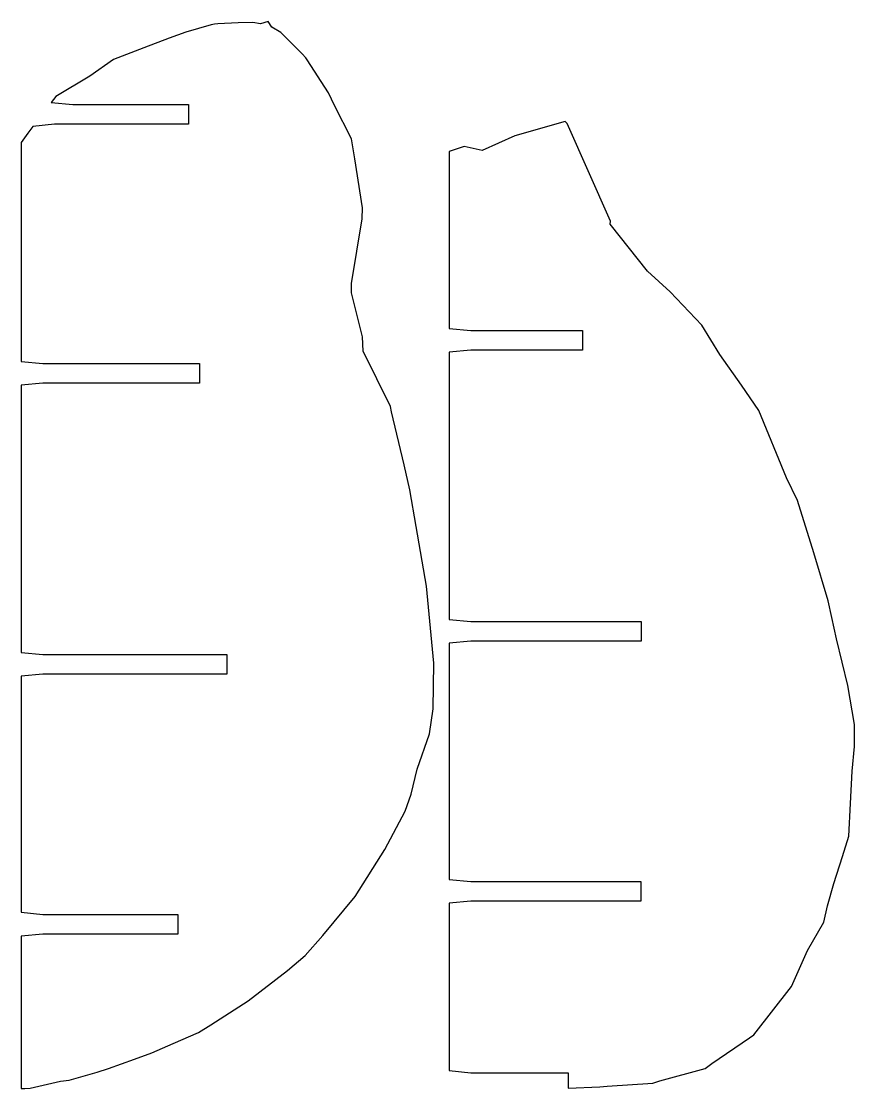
# Model space of a CAD drawing. Header units: inches. Extents: x -5 to 462, y 101 to 506.
# Drawn here: x 290.1 to 461.9, y 101.5 to 321.5 of the extents above; entities that cross this region are included whole.
import ezdxf

# ---------------------------------------------------------------- set-up
doc = ezdxf.new("R2010")
doc.units = ezdxf.units.IN
doc.header["$MEASUREMENT"] = 0
doc.layers.add('boundary', color=7, linetype='Continuous')

# ---------------------------------------------------------------- blocks, each defined once
blk = doc.blocks.new('block 201')
at = {"layer": 'boundary', "color": 5, "lineweight": 25, "true_color": 0x0000ff}
for points in [[(290.08, 296.52), (290.08, 251.39)], [(290.08, 296.52), (290.08, 251.39)], [(290.08, 296.52), (290.08, 296.52)], [(290.08, 251.39), (290.08, 251.39)]]:
    blk.add_lwpolyline(points, dxfattribs=at)
blk = doc.blocks.new('block 202')
at = {"layer": 'boundary', "color": 5, "lineweight": 25, "true_color": 0x0000ff}
for points in [[(290.08, 251.39), (294.54, 250.95)], [(290.08, 251.39), (294.54, 250.95)], [(290.08, 251.39), (290.08, 251.39)], [(294.54, 250.95), (294.54, 250.95)]]:
    blk.add_lwpolyline(points, dxfattribs=at)
blk = doc.blocks.new('block 203')
at = {"layer": 'boundary', "color": 5, "lineweight": 25, "true_color": 0x0000ff}
for points in [[(294.54, 250.95), (326.8, 250.95)], [(294.54, 250.95), (326.8, 250.95)], [(294.54, 250.95), (294.54, 250.95)], [(326.8, 250.95), (326.8, 250.95)]]:
    blk.add_lwpolyline(points, dxfattribs=at)
blk = doc.blocks.new('block 204')
at = {"layer": 'boundary', "color": 5, "lineweight": 25, "true_color": 0x0000ff}
for points in [[(326.8, 250.95), (326.8, 246.9)], [(326.8, 250.95), (326.8, 246.9)], [(326.8, 250.95), (326.8, 250.95)], [(326.8, 246.9), (326.8, 246.9)]]:
    blk.add_lwpolyline(points, dxfattribs=at)
blk = doc.blocks.new('block 205')
at = {"layer": 'boundary', "color": 5, "lineweight": 25, "true_color": 0x0000ff}
for points in [[(326.8, 246.9), (294.54, 246.9)], [(326.8, 246.9), (294.54, 246.9)], [(294.54, 246.9), (294.54, 246.9)], [(326.8, 246.9), (326.8, 246.9)]]:
    blk.add_lwpolyline(points, dxfattribs=at)
blk = doc.blocks.new('block 206')
at = {"layer": 'boundary', "color": 5, "lineweight": 25, "true_color": 0x0000ff}
for points in [[(294.54, 246.9), (290.08, 246.46)], [(294.54, 246.9), (290.08, 246.46)], [(290.08, 246.46), (290.08, 246.46)], [(294.54, 246.9), (294.54, 246.9)]]:
    blk.add_lwpolyline(points, dxfattribs=at)
blk = doc.blocks.new('block 207')
at = {"layer": 'boundary', "color": 5, "lineweight": 25, "true_color": 0x0000ff}
for points in [[(290.08, 246.46), (290.08, 191.42)], [(290.08, 246.46), (290.08, 191.42)], [(290.08, 246.46), (290.08, 246.46)], [(290.08, 191.42), (290.08, 191.42)]]:
    blk.add_lwpolyline(points, dxfattribs=at)
blk = doc.blocks.new('block 208')
at = {"layer": 'boundary', "color": 5, "lineweight": 25, "true_color": 0x0000ff}
for points in [[(290.08, 191.42), (294.54, 190.98)], [(290.08, 191.42), (294.54, 190.98)], [(290.08, 191.42), (290.08, 191.42)], [(294.54, 190.98), (294.54, 190.98)]]:
    blk.add_lwpolyline(points, dxfattribs=at)
blk = doc.blocks.new('block 209')
at = {"layer": 'boundary', "color": 5, "lineweight": 25, "true_color": 0x0000ff}
for points in [[(294.54, 190.98), (332.42, 190.98)], [(294.54, 190.98), (332.42, 190.98)], [(294.54, 190.98), (294.54, 190.98)], [(332.42, 190.98), (332.42, 190.98)]]:
    blk.add_lwpolyline(points, dxfattribs=at)
blk = doc.blocks.new('block 210')
at = {"layer": 'boundary', "color": 5, "lineweight": 25, "true_color": 0x0000ff}
for points in [[(332.42, 190.98), (332.42, 186.93)], [(332.42, 190.98), (332.42, 186.93)], [(332.42, 190.98), (332.42, 190.98)], [(332.42, 186.93), (332.42, 186.93)]]:
    blk.add_lwpolyline(points, dxfattribs=at)
blk = doc.blocks.new('block 211')
at = {"layer": 'boundary', "color": 5, "lineweight": 25, "true_color": 0x0000ff}
for points in [[(332.42, 186.93), (294.54, 186.93)], [(332.42, 186.93), (294.54, 186.93)], [(294.54, 186.93), (294.54, 186.93)], [(332.42, 186.93), (332.42, 186.93)]]:
    blk.add_lwpolyline(points, dxfattribs=at)
blk = doc.blocks.new('block 212')
at = {"layer": 'boundary', "color": 5, "lineweight": 25, "true_color": 0x0000ff}
for points in [[(294.54, 186.93), (290.08, 186.49)], [(294.54, 186.93), (290.08, 186.49)], [(290.08, 186.49), (290.08, 186.49)], [(294.54, 186.93), (294.54, 186.93)]]:
    blk.add_lwpolyline(points, dxfattribs=at)
blk = doc.blocks.new('block 213')
at = {"layer": 'boundary', "color": 5, "lineweight": 25, "true_color": 0x0000ff}
for points in [[(290.08, 186.49), (290.08, 137.84)], [(290.08, 186.49), (290.08, 137.84)], [(290.08, 186.49), (290.08, 186.49)], [(290.08, 137.84), (290.08, 137.84)]]:
    blk.add_lwpolyline(points, dxfattribs=at)
blk = doc.blocks.new('block 214')
at = {"layer": 'boundary', "color": 5, "lineweight": 25, "true_color": 0x0000ff}
for points in [[(290.08, 137.84), (294.54, 137.4)], [(290.08, 137.84), (294.54, 137.4)], [(290.08, 137.84), (290.08, 137.84)], [(294.54, 137.4), (294.54, 137.4)]]:
    blk.add_lwpolyline(points, dxfattribs=at)
blk = doc.blocks.new('block 215')
at = {"layer": 'boundary', "color": 5, "lineweight": 25, "true_color": 0x0000ff}
for points in [[(294.54, 137.4), (322.38, 137.4)], [(294.54, 137.4), (322.38, 137.4)], [(294.54, 137.4), (294.54, 137.4)], [(322.38, 137.4), (322.38, 137.4)]]:
    blk.add_lwpolyline(points, dxfattribs=at)
blk = doc.blocks.new('block 216')
at = {"layer": 'boundary', "color": 5, "lineweight": 25, "true_color": 0x0000ff}
for points in [[(322.38, 137.4), (322.38, 133.34)], [(322.38, 137.4), (322.38, 133.34)], [(322.38, 137.4), (322.38, 137.4)], [(322.38, 133.34), (322.38, 133.34)]]:
    blk.add_lwpolyline(points, dxfattribs=at)
blk = doc.blocks.new('block 217')
at = {"layer": 'boundary', "color": 5, "lineweight": 25, "true_color": 0x0000ff}
for points in [[(322.38, 133.34), (294.54, 133.34)], [(322.38, 133.34), (294.54, 133.34)], [(294.54, 133.34), (294.54, 133.34)], [(322.38, 133.34), (322.38, 133.34)]]:
    blk.add_lwpolyline(points, dxfattribs=at)
blk = doc.blocks.new('block 218')
at = {"layer": 'boundary', "color": 5, "lineweight": 25, "true_color": 0x0000ff}
for points in [[(294.54, 133.34), (290.08, 132.9)], [(294.54, 133.34), (290.08, 132.9)], [(290.08, 132.9), (290.08, 132.9)], [(294.54, 133.34), (294.54, 133.34)]]:
    blk.add_lwpolyline(points, dxfattribs=at)
blk = doc.blocks.new('block 219')
at = {"layer": 'boundary', "color": 5, "lineweight": 25, "true_color": 0x0000ff}
for points in [[(290.08, 132.9), (290.08, 101.51)], [(290.08, 132.9), (290.08, 101.51)], [(290.08, 132.9), (290.08, 132.9)], [(290.08, 101.51), (290.08, 101.51)]]:
    blk.add_lwpolyline(points, dxfattribs=at)
blk = doc.blocks.new('block 220')
at = {"layer": 'boundary', "color": 5, "lineweight": 25, "true_color": 0x0000ff}
for points in [[(290.08, 101.51), (290.82, 101.49)], [(290.08, 101.51), (290.82, 101.49)], [(290.08, 101.51), (290.08, 101.51)], [(290.82, 101.49), (290.82, 101.49)]]:
    blk.add_lwpolyline(points, dxfattribs=at)
blk = doc.blocks.new('block 221')
at = {"layer": 'boundary', "color": 5, "lineweight": 25, "true_color": 0x0000ff}
for points in [[(290.82, 101.49), (291.92, 101.59)], [(290.82, 101.49), (291.92, 101.59)], [(290.82, 101.49), (290.82, 101.49)], [(291.92, 101.59), (291.92, 101.59)]]:
    blk.add_lwpolyline(points, dxfattribs=at)
blk = doc.blocks.new('block 222')
at = {"layer": 'boundary', "color": 5, "lineweight": 25, "true_color": 0x0000ff}
for points in [[(291.92, 101.59), (298.19, 103.03)], [(291.92, 101.59), (298.19, 103.03)], [(291.92, 101.59), (291.92, 101.59)], [(298.19, 103.03), (298.19, 103.03)]]:
    blk.add_lwpolyline(points, dxfattribs=at)
blk = doc.blocks.new('block 223')
at = {"layer": 'boundary', "color": 5, "lineweight": 25, "true_color": 0x0000ff}
for points in [[(298.19, 103.03), (299.92, 103.25)], [(298.19, 103.03), (299.92, 103.25)], [(298.19, 103.03), (298.19, 103.03)], [(299.92, 103.25), (299.92, 103.25)]]:
    blk.add_lwpolyline(points, dxfattribs=at)
blk = doc.blocks.new('block 224')
at = {"layer": 'boundary', "color": 5, "lineweight": 25, "true_color": 0x0000ff}
for points in [[(299.92, 103.25), (305.74, 104.89)], [(299.92, 103.25), (305.74, 104.89)], [(305.74, 104.89), (305.74, 104.89)], [(299.92, 103.25), (299.92, 103.25)]]:
    blk.add_lwpolyline(points, dxfattribs=at)
blk = doc.blocks.new('block 225')
at = {"layer": 'boundary', "color": 5, "lineweight": 25, "true_color": 0x0000ff}
for points in [[(305.74, 104.89), (308.03, 105.66)], [(305.74, 104.89), (308.03, 105.66)], [(308.03, 105.66), (308.03, 105.66)], [(305.74, 104.89), (305.74, 104.89)]]:
    blk.add_lwpolyline(points, dxfattribs=at)
blk = doc.blocks.new('block 226')
at = {"layer": 'boundary', "color": 5, "lineweight": 25, "true_color": 0x0000ff}
for points in [[(308.03, 105.66), (313.44, 107.54)], [(308.03, 105.66), (313.44, 107.54)], [(308.03, 105.66), (308.03, 105.66)], [(313.44, 107.54), (313.44, 107.54)]]:
    blk.add_lwpolyline(points, dxfattribs=at)
blk = doc.blocks.new('block 227')
at = {"layer": 'boundary', "color": 5, "lineweight": 25, "true_color": 0x0000ff}
for points in [[(313.44, 107.54), (317.02, 108.89)], [(313.44, 107.54), (317.02, 108.89)], [(317.02, 108.89), (317.02, 108.89)], [(313.44, 107.54), (313.44, 107.54)]]:
    blk.add_lwpolyline(points, dxfattribs=at)
blk = doc.blocks.new('block 228')
at = {"layer": 'boundary', "color": 5, "lineweight": 25, "true_color": 0x0000ff}
for points in [[(317.02, 108.89), (321.41, 110.77)], [(317.02, 108.89), (321.41, 110.77)], [(321.41, 110.77), (321.41, 110.77)], [(317.02, 108.89), (317.02, 108.89)]]:
    blk.add_lwpolyline(points, dxfattribs=at)
blk = doc.blocks.new('block 229')
at = {"layer": 'boundary', "color": 5, "lineweight": 25, "true_color": 0x0000ff}
for points in [[(321.41, 110.77), (326.6, 113.05)], [(321.41, 110.77), (326.6, 113.05)], [(326.6, 113.05), (326.6, 113.05)], [(321.41, 110.77), (321.41, 110.77)]]:
    blk.add_lwpolyline(points, dxfattribs=at)
blk = doc.blocks.new('block 230')
at = {"layer": 'boundary', "color": 5, "lineweight": 25, "true_color": 0x0000ff}
for points in [[(326.6, 113.05), (329.18, 114.65)], [(326.6, 113.05), (329.18, 114.65)], [(329.18, 114.65), (329.18, 114.65)], [(326.6, 113.05), (326.6, 113.05)]]:
    blk.add_lwpolyline(points, dxfattribs=at)
blk = doc.blocks.new('block 231')
at = {"layer": 'boundary', "color": 5, "lineweight": 25, "true_color": 0x0000ff}
for points in [[(329.18, 114.65), (336.87, 119.62)], [(329.18, 114.65), (336.87, 119.62)], [(336.87, 119.62), (336.87, 119.62)], [(329.18, 114.65), (329.18, 114.65)]]:
    blk.add_lwpolyline(points, dxfattribs=at)
blk = doc.blocks.new('block 232')
at = {"layer": 'boundary', "color": 5, "lineweight": 25, "true_color": 0x0000ff}
for points in [[(336.87, 119.62), (344.97, 125.84)], [(336.87, 119.62), (344.97, 125.84)], [(344.97, 125.84), (344.97, 125.84)], [(336.87, 119.62), (336.87, 119.62)]]:
    blk.add_lwpolyline(points, dxfattribs=at)
blk = doc.blocks.new('block 233')
at = {"layer": 'boundary', "color": 5, "lineweight": 25, "true_color": 0x0000ff}
for points in [[(344.97, 125.84), (348.62, 128.91)], [(344.97, 125.84), (348.62, 128.91)], [(348.62, 128.91), (348.62, 128.91)], [(344.97, 125.84), (344.97, 125.84)]]:
    blk.add_lwpolyline(points, dxfattribs=at)
blk = doc.blocks.new('block 234')
at = {"layer": 'boundary', "color": 5, "lineweight": 25, "true_color": 0x0000ff}
for points in [[(348.62, 128.91), (352.25, 133.07)], [(348.62, 128.91), (352.25, 133.07)], [(352.25, 133.07), (352.25, 133.07)], [(348.62, 128.91), (348.62, 128.91)]]:
    blk.add_lwpolyline(points, dxfattribs=at)
blk = doc.blocks.new('block 235')
at = {"layer": 'boundary', "color": 5, "lineweight": 25, "true_color": 0x0000ff}
for points in [[(352.25, 133.07), (358.91, 141.12)], [(352.25, 133.07), (358.91, 141.12)], [(358.91, 141.12), (358.91, 141.12)], [(352.25, 133.07), (352.25, 133.07)]]:
    blk.add_lwpolyline(points, dxfattribs=at)
blk = doc.blocks.new('block 236')
at = {"layer": 'boundary', "color": 5, "lineweight": 25, "true_color": 0x0000ff}
for points in [[(358.91, 141.12), (365.06, 150.78)], [(358.91, 141.12), (365.06, 150.78)], [(365.06, 150.78), (365.06, 150.78)], [(358.91, 141.12), (358.91, 141.12)]]:
    blk.add_lwpolyline(points, dxfattribs=at)
blk = doc.blocks.new('block 237')
at = {"layer": 'boundary', "color": 5, "lineweight": 25, "true_color": 0x0000ff}
for points in [[(365.06, 150.78), (369.22, 158.7)], [(365.06, 150.78), (369.22, 158.7)], [(369.22, 158.7), (369.22, 158.7)], [(365.06, 150.78), (365.06, 150.78)]]:
    blk.add_lwpolyline(points, dxfattribs=at)
blk = doc.blocks.new('block 238')
at = {"layer": 'boundary', "color": 5, "lineweight": 25, "true_color": 0x0000ff}
for points in [[(369.22, 158.7), (370.47, 162.19)], [(369.22, 158.7), (370.47, 162.19)], [(370.47, 162.19), (370.47, 162.19)], [(369.22, 158.7), (369.22, 158.7)]]:
    blk.add_lwpolyline(points, dxfattribs=at)
blk = doc.blocks.new('block 239')
at = {"layer": 'boundary', "color": 5, "lineweight": 25, "true_color": 0x0000ff}
for points in [[(370.47, 162.19), (371.71, 167.33)], [(370.47, 162.19), (371.71, 167.33)], [(371.71, 167.33), (371.71, 167.33)], [(370.47, 162.19), (370.47, 162.19)]]:
    blk.add_lwpolyline(points, dxfattribs=at)
blk = doc.blocks.new('block 240')
at = {"layer": 'boundary', "color": 5, "lineweight": 25, "true_color": 0x0000ff}
for points in [[(371.71, 167.33), (374.27, 174.63)], [(371.71, 167.33), (374.27, 174.63)], [(374.27, 174.63), (374.27, 174.63)], [(371.71, 167.33), (371.71, 167.33)]]:
    blk.add_lwpolyline(points, dxfattribs=at)
blk = doc.blocks.new('block 241')
at = {"layer": 'boundary', "color": 5, "lineweight": 25, "true_color": 0x0000ff}
for points in [[(374.27, 174.63), (375.02, 179.81)], [(374.27, 174.63), (375.02, 179.81)], [(375.02, 179.81), (375.02, 179.81)], [(374.27, 174.63), (374.27, 174.63)]]:
    blk.add_lwpolyline(points, dxfattribs=at)
blk = doc.blocks.new('block 242')
at = {"layer": 'boundary', "color": 5, "lineweight": 25, "true_color": 0x0000ff}
for points in [[(375.02, 179.81), (375.11, 189.18)], [(375.02, 179.81), (375.11, 189.18)], [(375.11, 189.18), (375.11, 189.18)], [(375.02, 179.81), (375.02, 179.81)]]:
    blk.add_lwpolyline(points, dxfattribs=at)
blk = doc.blocks.new('block 243')
at = {"layer": 'boundary', "color": 5, "lineweight": 25, "true_color": 0x0000ff}
for points in [[(375.11, 189.18), (373.6, 205.09)], [(375.11, 189.18), (373.6, 205.09)], [(373.6, 205.09), (373.6, 205.09)], [(375.11, 189.18), (375.11, 189.18)]]:
    blk.add_lwpolyline(points, dxfattribs=at)
blk = doc.blocks.new('block 244')
at = {"layer": 'boundary', "color": 5, "lineweight": 25, "true_color": 0x0000ff}
for points in [[(373.6, 205.09), (371.48, 217.36)], [(373.6, 205.09), (371.48, 217.36)], [(371.48, 217.36), (371.48, 217.36)], [(373.6, 205.09), (373.6, 205.09)]]:
    blk.add_lwpolyline(points, dxfattribs=at)
blk = doc.blocks.new('block 245')
at = {"layer": 'boundary', "color": 5, "lineweight": 25, "true_color": 0x0000ff}
for points in [[(371.48, 217.36), (370.21, 224.9)], [(371.48, 217.36), (370.21, 224.9)], [(370.21, 224.9), (370.21, 224.9)], [(371.48, 217.36), (371.48, 217.36)]]:
    blk.add_lwpolyline(points, dxfattribs=at)
blk = doc.blocks.new('block 246')
at = {"layer": 'boundary', "color": 5, "lineweight": 25, "true_color": 0x0000ff}
for points in [[(370.21, 224.9), (369.01, 230.05)], [(370.21, 224.9), (369.01, 230.05)], [(369.01, 230.05), (369.01, 230.05)], [(370.21, 224.9), (370.21, 224.9)]]:
    blk.add_lwpolyline(points, dxfattribs=at)
blk = doc.blocks.new('block 247')
at = {"layer": 'boundary', "color": 5, "lineweight": 25, "true_color": 0x0000ff}
for points in [[(369.01, 230.05), (366.4, 241.02)], [(369.01, 230.05), (366.4, 241.02)], [(366.4, 241.02), (366.4, 241.02)], [(369.01, 230.05), (369.01, 230.05)]]:
    blk.add_lwpolyline(points, dxfattribs=at)
blk = doc.blocks.new('block 248')
at = {"layer": 'boundary', "color": 5, "lineweight": 25, "true_color": 0x0000ff}
for points in [[(366.4, 241.02), (366.17, 242.06)], [(366.4, 241.02), (366.17, 242.06)], [(366.17, 242.06), (366.17, 242.06)], [(366.4, 241.02), (366.4, 241.02)]]:
    blk.add_lwpolyline(points, dxfattribs=at)
blk = doc.blocks.new('block 249')
at = {"layer": 'boundary', "color": 5, "lineweight": 25, "true_color": 0x0000ff}
for points in [[(366.17, 242.06), (360.53, 253.52)], [(366.17, 242.06), (360.53, 253.52)], [(360.53, 253.52), (360.53, 253.52)], [(366.17, 242.06), (366.17, 242.06)]]:
    blk.add_lwpolyline(points, dxfattribs=at)
blk = doc.blocks.new('block 250')
at = {"layer": 'boundary', "color": 5, "lineweight": 25, "true_color": 0x0000ff}
for points in [[(360.53, 253.52), (360.42, 256.44)], [(360.53, 253.52), (360.42, 256.44)], [(360.42, 256.44), (360.42, 256.44)], [(360.53, 253.52), (360.53, 253.52)]]:
    blk.add_lwpolyline(points, dxfattribs=at)
blk = doc.blocks.new('block 251')
at = {"layer": 'boundary', "color": 5, "lineweight": 25, "true_color": 0x0000ff}
for points in [[(360.42, 256.44), (358.16, 265.53)], [(360.42, 256.44), (358.16, 265.53)], [(358.16, 265.53), (358.16, 265.53)], [(360.42, 256.44), (360.42, 256.44)]]:
    blk.add_lwpolyline(points, dxfattribs=at)
blk = doc.blocks.new('block 252')
at = {"layer": 'boundary', "color": 5, "lineweight": 25, "true_color": 0x0000ff}
for points in [[(358.16, 265.53), (358.14, 267.47)], [(358.16, 265.53), (358.14, 267.47)], [(358.14, 267.47), (358.14, 267.47)], [(358.16, 265.53), (358.16, 265.53)]]:
    blk.add_lwpolyline(points, dxfattribs=at)
blk = doc.blocks.new('block 253')
at = {"layer": 'boundary', "color": 5, "lineweight": 25, "true_color": 0x0000ff}
for points in [[(358.14, 267.47), (360.39, 280.81)], [(358.14, 267.47), (360.39, 280.81)], [(360.39, 280.81), (360.39, 280.81)], [(358.14, 267.47), (358.14, 267.47)]]:
    blk.add_lwpolyline(points, dxfattribs=at)
blk = doc.blocks.new('block 254')
at = {"layer": 'boundary', "color": 5, "lineweight": 25, "true_color": 0x0000ff}
for points in [[(360.39, 280.81), (360.41, 283.02)], [(360.39, 280.81), (360.41, 283.02)], [(360.41, 283.02), (360.41, 283.02)], [(360.39, 280.81), (360.39, 280.81)]]:
    blk.add_lwpolyline(points, dxfattribs=at)
blk = doc.blocks.new('block 255')
at = {"layer": 'boundary', "color": 5, "lineweight": 25, "true_color": 0x0000ff}
for points in [[(360.41, 283.02), (358.87, 293.12)], [(360.41, 283.02), (358.87, 293.12)], [(358.87, 293.12), (358.87, 293.12)], [(360.41, 283.02), (360.41, 283.02)]]:
    blk.add_lwpolyline(points, dxfattribs=at)
blk = doc.blocks.new('block 256')
at = {"layer": 'boundary', "color": 5, "lineweight": 25, "true_color": 0x0000ff}
for points in [[(358.87, 293.12), (358.19, 297.26)], [(358.87, 293.12), (358.19, 297.26)], [(358.19, 297.26), (358.19, 297.26)], [(358.87, 293.12), (358.87, 293.12)]]:
    blk.add_lwpolyline(points, dxfattribs=at)
blk = doc.blocks.new('block 257')
at = {"layer": 'boundary', "color": 5, "lineweight": 25, "true_color": 0x0000ff}
for points in [[(358.19, 297.26), (354.62, 304.17)], [(358.19, 297.26), (354.62, 304.17)], [(354.62, 304.17), (354.62, 304.17)], [(358.19, 297.26), (358.19, 297.26)]]:
    blk.add_lwpolyline(points, dxfattribs=at)
blk = doc.blocks.new('block 258')
at = {"layer": 'boundary', "color": 5, "lineweight": 25, "true_color": 0x0000ff}
for points in [[(354.62, 304.17), (353.4, 306.72)], [(354.62, 304.17), (353.4, 306.72)], [(353.4, 306.72), (353.4, 306.72)], [(354.62, 304.17), (354.62, 304.17)]]:
    blk.add_lwpolyline(points, dxfattribs=at)
blk = doc.blocks.new('block 259')
at = {"layer": 'boundary', "color": 5, "lineweight": 25, "true_color": 0x0000ff}
for points in [[(353.4, 306.72), (349.05, 313.55)], [(353.4, 306.72), (349.05, 313.55)], [(349.05, 313.55), (349.05, 313.55)], [(353.4, 306.72), (353.4, 306.72)]]:
    blk.add_lwpolyline(points, dxfattribs=at)
blk = doc.blocks.new('block 260')
at = {"layer": 'boundary', "color": 5, "lineweight": 25, "true_color": 0x0000ff}
for points in [[(349.05, 313.55), (348.73, 313.98)], [(349.05, 313.55), (348.73, 313.98)], [(348.73, 313.98), (348.73, 313.98)], [(349.05, 313.55), (349.05, 313.55)]]:
    blk.add_lwpolyline(points, dxfattribs=at)
blk = doc.blocks.new('block 261')
at = {"layer": 'boundary', "color": 5, "lineweight": 25, "true_color": 0x0000ff}
for points in [[(348.73, 313.98), (347.96, 314.76)], [(348.73, 313.98), (347.96, 314.76)], [(347.96, 314.76), (347.96, 314.76)], [(348.73, 313.98), (348.73, 313.98)]]:
    blk.add_lwpolyline(points, dxfattribs=at)
blk = doc.blocks.new('block 262')
at = {"layer": 'boundary', "color": 5, "lineweight": 25, "true_color": 0x0000ff}
for points in [[(347.96, 314.76), (343.62, 319.21)], [(347.96, 314.76), (343.62, 319.21)], [(343.62, 319.21), (343.62, 319.21)], [(347.96, 314.76), (347.96, 314.76)]]:
    blk.add_lwpolyline(points, dxfattribs=at)
blk = doc.blocks.new('block 263')
at = {"layer": 'boundary', "color": 5, "lineweight": 25, "true_color": 0x0000ff}
for points in [[(343.62, 319.21), (341.75, 320.27)], [(343.62, 319.21), (341.75, 320.27)], [(341.75, 320.27), (341.75, 320.27)], [(343.62, 319.21), (343.62, 319.21)]]:
    blk.add_lwpolyline(points, dxfattribs=at)
blk = doc.blocks.new('block 264')
at = {"layer": 'boundary', "color": 5, "lineweight": 25, "true_color": 0x0000ff}
for points in [[(341.75, 320.27), (340.99, 321.48)], [(341.75, 320.27), (340.99, 321.48)], [(340.99, 321.48), (340.99, 321.48)], [(341.75, 320.27), (341.75, 320.27)]]:
    blk.add_lwpolyline(points, dxfattribs=at)
blk = doc.blocks.new('block 265')
at = {"layer": 'boundary', "color": 5, "lineweight": 25, "true_color": 0x0000ff}
for points in [[(340.99, 321.48), (339.38, 320.98)], [(340.99, 321.48), (339.38, 320.98)], [(340.99, 321.48), (340.99, 321.48)], [(339.38, 320.98), (339.38, 320.98)]]:
    blk.add_lwpolyline(points, dxfattribs=at)
blk = doc.blocks.new('block 266')
at = {"layer": 'boundary', "color": 5, "lineweight": 25, "true_color": 0x0000ff}
for points in [[(339.38, 320.98), (337.8, 321.24)], [(339.38, 320.98), (337.8, 321.24)], [(337.8, 321.24), (337.8, 321.24)], [(339.38, 320.98), (339.38, 320.98)]]:
    blk.add_lwpolyline(points, dxfattribs=at)
blk = doc.blocks.new('block 267')
at = {"layer": 'boundary', "color": 5, "lineweight": 25, "true_color": 0x0000ff}
for points in [[(337.8, 321.24), (334.76, 321.16)], [(337.8, 321.24), (334.76, 321.16)], [(337.8, 321.24), (337.8, 321.24)], [(334.76, 321.16), (334.76, 321.16)]]:
    blk.add_lwpolyline(points, dxfattribs=at)
blk = doc.blocks.new('block 268')
at = {"layer": 'boundary', "color": 5, "lineweight": 25, "true_color": 0x0000ff}
for points in [[(334.76, 321.16), (330.62, 320.97)], [(334.76, 321.16), (330.62, 320.97)], [(330.62, 320.97), (330.62, 320.97)], [(334.76, 321.16), (334.76, 321.16)]]:
    blk.add_lwpolyline(points, dxfattribs=at)
blk = doc.blocks.new('block 269')
at = {"layer": 'boundary', "color": 5, "lineweight": 25, "true_color": 0x0000ff}
for points in [[(330.62, 320.97), (329.91, 320.89)], [(330.62, 320.97), (329.91, 320.89)], [(329.91, 320.89), (329.91, 320.89)], [(330.62, 320.97), (330.62, 320.97)]]:
    blk.add_lwpolyline(points, dxfattribs=at)
blk = doc.blocks.new('block 270')
at = {"layer": 'boundary', "color": 5, "lineweight": 25, "true_color": 0x0000ff}
for points in [[(329.91, 320.89), (329.23, 320.78)], [(329.91, 320.89), (329.23, 320.78)], [(329.23, 320.78), (329.23, 320.78)], [(329.91, 320.89), (329.91, 320.89)]]:
    blk.add_lwpolyline(points, dxfattribs=at)
blk = doc.blocks.new('block 271')
at = {"layer": 'boundary', "color": 5, "lineweight": 25, "true_color": 0x0000ff}
for points in [[(329.23, 320.78), (323.97, 319.23)], [(329.23, 320.78), (323.97, 319.23)], [(323.97, 319.23), (323.97, 319.23)], [(329.23, 320.78), (329.23, 320.78)]]:
    blk.add_lwpolyline(points, dxfattribs=at)
blk = doc.blocks.new('block 272')
at = {"layer": 'boundary', "color": 5, "lineweight": 25, "true_color": 0x0000ff}
for points in [[(323.97, 319.23), (320.59, 318.03)], [(323.97, 319.23), (320.59, 318.03)], [(323.97, 319.23), (323.97, 319.23)], [(320.59, 318.03), (320.59, 318.03)]]:
    blk.add_lwpolyline(points, dxfattribs=at)
blk = doc.blocks.new('block 273')
at = {"layer": 'boundary', "color": 5, "lineweight": 25, "true_color": 0x0000ff}
for points in [[(320.59, 318.03), (315.36, 316)], [(320.59, 318.03), (315.36, 316)], [(320.59, 318.03), (320.59, 318.03)], [(315.36, 316), (315.36, 316)]]:
    blk.add_lwpolyline(points, dxfattribs=at)
blk = doc.blocks.new('block 274')
at = {"layer": 'boundary', "color": 5, "lineweight": 25, "true_color": 0x0000ff}
for points in [[(315.36, 316), (309.1, 313.59)], [(315.36, 316), (309.1, 313.59)], [(315.36, 316), (315.36, 316)], [(309.1, 313.59), (309.1, 313.59)]]:
    blk.add_lwpolyline(points, dxfattribs=at)
blk = doc.blocks.new('block 275')
at = {"layer": 'boundary', "color": 5, "lineweight": 25, "true_color": 0x0000ff}
for points in [[(309.1, 313.59), (304.2, 310.21)], [(309.1, 313.59), (304.2, 310.21)], [(309.1, 313.59), (309.1, 313.59)], [(304.2, 310.21), (304.2, 310.21)]]:
    blk.add_lwpolyline(points, dxfattribs=at)
blk = doc.blocks.new('block 276')
at = {"layer": 'boundary', "color": 5, "lineweight": 25, "true_color": 0x0000ff}
for points in [[(304.2, 310.21), (297.17, 306.01)], [(304.2, 310.21), (297.17, 306.01)], [(304.2, 310.21), (304.2, 310.21)], [(297.17, 306.01), (297.17, 306.01)]]:
    blk.add_lwpolyline(points, dxfattribs=at)
blk = doc.blocks.new('block 277')
at = {"layer": 'boundary', "color": 5, "lineweight": 25, "true_color": 0x0000ff}
for points in [[(297.17, 306.01), (296.23, 304.77)], [(297.17, 306.01), (296.23, 304.77)], [(297.17, 306.01), (297.17, 306.01)], [(296.23, 304.77), (296.23, 304.77)]]:
    blk.add_lwpolyline(points, dxfattribs=at)
blk = doc.blocks.new('block 278')
at = {"layer": 'boundary', "color": 5, "lineweight": 25, "true_color": 0x0000ff}
for points in [[(296.23, 304.77), (300.68, 304.33)], [(296.23, 304.77), (300.68, 304.33)], [(296.23, 304.77), (296.23, 304.77)], [(300.68, 304.33), (300.68, 304.33)]]:
    blk.add_lwpolyline(points, dxfattribs=at)
blk = doc.blocks.new('block 279')
at = {"layer": 'boundary', "color": 5, "lineweight": 25, "true_color": 0x0000ff}
for points in [[(300.68, 304.33), (324.55, 304.33)], [(300.68, 304.33), (324.55, 304.33)], [(300.68, 304.33), (300.68, 304.33)], [(324.55, 304.33), (324.55, 304.33)]]:
    blk.add_lwpolyline(points, dxfattribs=at)
blk = doc.blocks.new('block 280')
at = {"layer": 'boundary', "color": 5, "lineweight": 25, "true_color": 0x0000ff}
for points in [[(324.55, 304.33), (324.55, 300.28)], [(324.55, 304.33), (324.55, 300.28)], [(324.55, 304.33), (324.55, 304.33)], [(324.55, 300.28), (324.55, 300.28)]]:
    blk.add_lwpolyline(points, dxfattribs=at)
blk = doc.blocks.new('block 281')
at = {"layer": 'boundary', "color": 5, "lineweight": 25, "true_color": 0x0000ff}
for points in [[(324.55, 300.28), (296.93, 300.28)], [(324.55, 300.28), (296.93, 300.28)], [(296.93, 300.28), (296.93, 300.28)], [(324.55, 300.28), (324.55, 300.28)]]:
    blk.add_lwpolyline(points, dxfattribs=at)
blk = doc.blocks.new('block 282')
at = {"layer": 'boundary', "color": 5, "lineweight": 25, "true_color": 0x0000ff}
for points in [[(296.93, 300.28), (292.48, 299.84)], [(296.93, 300.28), (292.48, 299.84)], [(292.48, 299.84), (292.48, 299.84)], [(296.93, 300.28), (296.93, 300.28)]]:
    blk.add_lwpolyline(points, dxfattribs=at)
blk = doc.blocks.new('block 283')
at = {"layer": 'boundary', "color": 5, "lineweight": 25, "true_color": 0x0000ff}
for points in [[(292.48, 299.84), (291.43, 298.46)], [(292.48, 299.84), (291.43, 298.46)], [(292.48, 299.84), (292.48, 299.84)], [(291.43, 298.46), (291.43, 298.46)]]:
    blk.add_lwpolyline(points, dxfattribs=at)
blk = doc.blocks.new('block 284')
at = {"layer": 'boundary', "color": 5, "lineweight": 25, "true_color": 0x0000ff}
for points in [[(291.43, 298.46), (290.08, 296.52)], [(291.43, 298.46), (290.08, 296.52)], [(291.43, 298.46), (291.43, 298.46)], [(290.08, 296.52), (290.08, 296.52)]]:
    blk.add_lwpolyline(points, dxfattribs=at)
blk = doc.blocks.new('block 285')
at = {"layer": 'boundary', "color": 5, "lineweight": 25, "true_color": 0x0000ff}
for points in [[(378.29, 294.64), (378.29, 258.19)], [(378.29, 294.64), (378.29, 258.19)], [(378.29, 294.64), (378.29, 294.64)], [(378.29, 258.19), (378.29, 258.19)]]:
    blk.add_lwpolyline(points, dxfattribs=at)
blk = doc.blocks.new('block 286')
at = {"layer": 'boundary', "color": 5, "lineweight": 25, "true_color": 0x0000ff}
for points in [[(378.29, 258.19), (382.74, 257.75)], [(378.29, 258.19), (382.74, 257.75)], [(378.29, 258.19), (378.29, 258.19)], [(382.74, 257.75), (382.74, 257.75)]]:
    blk.add_lwpolyline(points, dxfattribs=at)
blk = doc.blocks.new('block 287')
at = {"layer": 'boundary', "color": 5, "lineweight": 25, "true_color": 0x0000ff}
for points in [[(382.74, 257.75), (405.76, 257.75)], [(382.74, 257.75), (405.76, 257.75)], [(382.74, 257.75), (382.74, 257.75)], [(405.76, 257.75), (405.76, 257.75)]]:
    blk.add_lwpolyline(points, dxfattribs=at)
blk = doc.blocks.new('block 288')
at = {"layer": 'boundary', "color": 5, "lineweight": 25, "true_color": 0x0000ff}
for points in [[(405.76, 257.75), (405.76, 253.7)], [(405.76, 257.75), (405.76, 253.7)], [(405.76, 257.75), (405.76, 257.75)], [(405.76, 253.7), (405.76, 253.7)]]:
    blk.add_lwpolyline(points, dxfattribs=at)
blk = doc.blocks.new('block 289')
at = {"layer": 'boundary', "color": 5, "lineweight": 25, "true_color": 0x0000ff}
for points in [[(405.76, 253.7), (382.74, 253.7)], [(405.76, 253.7), (382.74, 253.7)], [(382.74, 253.7), (382.74, 253.7)], [(405.76, 253.7), (405.76, 253.7)]]:
    blk.add_lwpolyline(points, dxfattribs=at)
blk = doc.blocks.new('block 290')
at = {"layer": 'boundary', "color": 5, "lineweight": 25, "true_color": 0x0000ff}
for points in [[(382.74, 253.7), (378.29, 253.26)], [(382.74, 253.7), (378.29, 253.26)], [(378.29, 253.26), (378.29, 253.26)], [(382.74, 253.7), (382.74, 253.7)]]:
    blk.add_lwpolyline(points, dxfattribs=at)
blk = doc.blocks.new('block 291')
at = {"layer": 'boundary', "color": 5, "lineweight": 25, "true_color": 0x0000ff}
for points in [[(378.29, 253.26), (378.29, 198.22)], [(378.29, 253.26), (378.29, 198.22)], [(378.29, 253.26), (378.29, 253.26)], [(378.29, 198.22), (378.29, 198.22)]]:
    blk.add_lwpolyline(points, dxfattribs=at)
blk = doc.blocks.new('block 292')
at = {"layer": 'boundary', "color": 5, "lineweight": 25, "true_color": 0x0000ff}
for points in [[(378.29, 198.22), (382.74, 197.78)], [(378.29, 198.22), (382.74, 197.78)], [(378.29, 198.22), (378.29, 198.22)], [(382.74, 197.78), (382.74, 197.78)]]:
    blk.add_lwpolyline(points, dxfattribs=at)
blk = doc.blocks.new('block 293')
at = {"layer": 'boundary', "color": 5, "lineweight": 25, "true_color": 0x0000ff}
for points in [[(382.74, 197.78), (417.9, 197.78)], [(382.74, 197.78), (417.9, 197.78)], [(382.74, 197.78), (382.74, 197.78)], [(417.9, 197.78), (417.9, 197.78)]]:
    blk.add_lwpolyline(points, dxfattribs=at)
blk = doc.blocks.new('block 294')
at = {"layer": 'boundary', "color": 5, "lineweight": 25, "true_color": 0x0000ff}
for points in [[(417.9, 197.78), (417.9, 193.73)], [(417.9, 197.78), (417.9, 193.73)], [(417.9, 197.78), (417.9, 197.78)], [(417.9, 193.73), (417.9, 193.73)]]:
    blk.add_lwpolyline(points, dxfattribs=at)
blk = doc.blocks.new('block 295')
at = {"layer": 'boundary', "color": 5, "lineweight": 25, "true_color": 0x0000ff}
for points in [[(417.9, 193.73), (382.74, 193.73)], [(417.9, 193.73), (382.74, 193.73)], [(382.74, 193.73), (382.74, 193.73)], [(417.9, 193.73), (417.9, 193.73)]]:
    blk.add_lwpolyline(points, dxfattribs=at)
blk = doc.blocks.new('block 296')
at = {"layer": 'boundary', "color": 5, "lineweight": 25, "true_color": 0x0000ff}
for points in [[(382.74, 193.73), (378.29, 193.29)], [(382.74, 193.73), (378.29, 193.29)], [(382.74, 193.73), (382.74, 193.73)], [(378.29, 193.29), (378.29, 193.29)]]:
    blk.add_lwpolyline(points, dxfattribs=at)
blk = doc.blocks.new('block 297')
at = {"layer": 'boundary', "color": 5, "lineweight": 25, "true_color": 0x0000ff}
for points in [[(378.29, 193.29), (378.29, 144.63)], [(378.29, 193.29), (378.29, 144.63)], [(378.29, 193.29), (378.29, 193.29)], [(378.29, 144.63), (378.29, 144.63)]]:
    blk.add_lwpolyline(points, dxfattribs=at)
blk = doc.blocks.new('block 298')
at = {"layer": 'boundary', "color": 5, "lineweight": 25, "true_color": 0x0000ff}
for points in [[(378.29, 144.63), (382.74, 144.19)], [(378.29, 144.63), (382.74, 144.19)], [(378.29, 144.63), (378.29, 144.63)], [(382.74, 144.19), (382.74, 144.19)]]:
    blk.add_lwpolyline(points, dxfattribs=at)
blk = doc.blocks.new('block 299')
at = {"layer": 'boundary', "color": 5, "lineweight": 25, "true_color": 0x0000ff}
for points in [[(382.74, 144.19), (417.84, 144.19)], [(382.74, 144.19), (417.84, 144.19)], [(382.74, 144.19), (382.74, 144.19)], [(417.84, 144.19), (417.84, 144.19)]]:
    blk.add_lwpolyline(points, dxfattribs=at)
blk = doc.blocks.new('block 300')
at = {"layer": 'boundary', "color": 5, "lineweight": 25, "true_color": 0x0000ff}
for points in [[(417.84, 144.19), (417.84, 140.14)], [(417.84, 144.19), (417.84, 140.14)], [(417.84, 144.19), (417.84, 144.19)], [(417.84, 140.14), (417.84, 140.14)]]:
    blk.add_lwpolyline(points, dxfattribs=at)
blk = doc.blocks.new('block 301')
at = {"layer": 'boundary', "color": 5, "lineweight": 25, "true_color": 0x0000ff}
for points in [[(417.84, 140.14), (382.74, 140.14)], [(417.84, 140.14), (382.74, 140.14)], [(382.74, 140.14), (382.74, 140.14)], [(417.84, 140.14), (417.84, 140.14)]]:
    blk.add_lwpolyline(points, dxfattribs=at)
blk = doc.blocks.new('block 302')
at = {"layer": 'boundary', "color": 5, "lineweight": 25, "true_color": 0x0000ff}
for points in [[(382.74, 140.14), (378.29, 139.7)], [(382.74, 140.14), (378.29, 139.7)], [(378.29, 139.7), (378.29, 139.7)], [(382.74, 140.14), (382.74, 140.14)]]:
    blk.add_lwpolyline(points, dxfattribs=at)
blk = doc.blocks.new('block 303')
at = {"layer": 'boundary', "color": 5, "lineweight": 25, "true_color": 0x0000ff}
for points in [[(378.29, 139.7), (378.29, 105.2)], [(378.29, 139.7), (378.29, 105.2)], [(378.29, 139.7), (378.29, 139.7)], [(378.29, 105.2), (378.29, 105.2)]]:
    blk.add_lwpolyline(points, dxfattribs=at)
blk = doc.blocks.new('block 304')
at = {"layer": 'boundary', "color": 5, "lineweight": 25, "true_color": 0x0000ff}
for points in [[(378.29, 105.2), (382.74, 104.76)], [(378.29, 105.2), (382.74, 104.76)], [(378.29, 105.2), (378.29, 105.2)], [(382.74, 104.76), (382.74, 104.76)]]:
    blk.add_lwpolyline(points, dxfattribs=at)
blk = doc.blocks.new('block 305')
at = {"layer": 'boundary', "color": 5, "lineweight": 25, "true_color": 0x0000ff}
for points in [[(382.74, 104.76), (402.85, 104.76)], [(382.74, 104.76), (402.85, 104.76)], [(382.74, 104.76), (382.74, 104.76)], [(402.85, 104.76), (402.85, 104.76)]]:
    blk.add_lwpolyline(points, dxfattribs=at)
blk = doc.blocks.new('block 306')
at = {"layer": 'boundary', "color": 5, "lineweight": 25, "true_color": 0x0000ff}
for points in [[(402.85, 104.76), (402.85, 101.61)], [(402.85, 104.76), (402.85, 101.61)], [(402.85, 104.76), (402.85, 104.76)], [(402.85, 101.61), (402.85, 101.61)]]:
    blk.add_lwpolyline(points, dxfattribs=at)
blk = doc.blocks.new('block 307')
at = {"layer": 'boundary', "color": 5, "lineweight": 25, "true_color": 0x0000ff}
for points in [[(402.85, 101.61), (409.39, 101.88)], [(402.85, 101.61), (409.39, 101.88)], [(402.85, 101.61), (402.85, 101.61)], [(409.39, 101.88), (409.39, 101.88)]]:
    blk.add_lwpolyline(points, dxfattribs=at)
blk = doc.blocks.new('block 308')
at = {"layer": 'boundary', "color": 5, "lineweight": 25, "true_color": 0x0000ff}
for points in [[(409.39, 101.88), (410.85, 102.03)], [(409.39, 101.88), (410.85, 102.03)], [(409.39, 101.88), (409.39, 101.88)], [(410.85, 102.03), (410.85, 102.03)]]:
    blk.add_lwpolyline(points, dxfattribs=at)
blk = doc.blocks.new('block 309')
at = {"layer": 'boundary', "color": 5, "lineweight": 25, "true_color": 0x0000ff}
for points in [[(410.85, 102.03), (420.27, 102.63)], [(410.85, 102.03), (420.27, 102.63)], [(410.85, 102.03), (410.85, 102.03)], [(420.27, 102.63), (420.27, 102.63)]]:
    blk.add_lwpolyline(points, dxfattribs=at)
blk = doc.blocks.new('block 310')
at = {"layer": 'boundary', "color": 5, "lineweight": 25, "true_color": 0x0000ff}
for points in [[(420.27, 102.63), (421.75, 103.09)], [(420.27, 102.63), (421.75, 103.09)], [(420.27, 102.63), (420.27, 102.63)], [(421.75, 103.09), (421.75, 103.09)]]:
    blk.add_lwpolyline(points, dxfattribs=at)
blk = doc.blocks.new('block 311')
at = {"layer": 'boundary', "color": 5, "lineweight": 25, "true_color": 0x0000ff}
for points in [[(421.75, 103.09), (431.05, 105.67)], [(421.75, 103.09), (431.05, 105.67)], [(431.05, 105.67), (431.05, 105.67)], [(421.75, 103.09), (421.75, 103.09)]]:
    blk.add_lwpolyline(points, dxfattribs=at)
blk = doc.blocks.new('block 312')
at = {"layer": 'boundary', "color": 5, "lineweight": 25, "true_color": 0x0000ff}
for points in [[(431.05, 105.67), (432.48, 106.67)], [(431.05, 105.67), (432.48, 106.67)], [(431.05, 105.67), (431.05, 105.67)], [(432.48, 106.67), (432.48, 106.67)]]:
    blk.add_lwpolyline(points, dxfattribs=at)
blk = doc.blocks.new('block 313')
at = {"layer": 'boundary', "color": 5, "lineweight": 25, "true_color": 0x0000ff}
for points in [[(432.48, 106.67), (440.22, 111.98)], [(432.48, 106.67), (440.22, 111.98)], [(440.22, 111.98), (440.22, 111.98)], [(432.48, 106.67), (432.48, 106.67)]]:
    blk.add_lwpolyline(points, dxfattribs=at)
blk = doc.blocks.new('block 314')
at = {"layer": 'boundary', "color": 5, "lineweight": 25, "true_color": 0x0000ff}
for points in [[(440.22, 111.98), (441.14, 112.55)], [(440.22, 111.98), (441.14, 112.55)], [(441.14, 112.55), (441.14, 112.55)], [(440.22, 111.98), (440.22, 111.98)]]:
    blk.add_lwpolyline(points, dxfattribs=at)
blk = doc.blocks.new('block 315')
at = {"layer": 'boundary', "color": 5, "lineweight": 25, "true_color": 0x0000ff}
for points in [[(441.14, 112.55), (448.88, 122.55)], [(441.14, 112.55), (448.88, 122.55)], [(448.88, 122.55), (448.88, 122.55)], [(441.14, 112.55), (441.14, 112.55)]]:
    blk.add_lwpolyline(points, dxfattribs=at)
blk = doc.blocks.new('block 316')
at = {"layer": 'boundary', "color": 5, "lineweight": 25, "true_color": 0x0000ff}
for points in [[(448.88, 122.55), (452.15, 129.95)], [(448.88, 122.55), (452.15, 129.95)], [(452.15, 129.95), (452.15, 129.95)], [(448.88, 122.55), (448.88, 122.55)]]:
    blk.add_lwpolyline(points, dxfattribs=at)
blk = doc.blocks.new('block 317')
at = {"layer": 'boundary', "color": 5, "lineweight": 25, "true_color": 0x0000ff}
for points in [[(452.15, 129.95), (455.52, 135.81)], [(452.15, 129.95), (455.52, 135.81)], [(455.52, 135.81), (455.52, 135.81)], [(452.15, 129.95), (452.15, 129.95)]]:
    blk.add_lwpolyline(points, dxfattribs=at)
blk = doc.blocks.new('block 318')
at = {"layer": 'boundary', "color": 5, "lineweight": 25, "true_color": 0x0000ff}
for points in [[(455.52, 135.81), (456.3, 139.18)], [(455.52, 135.81), (456.3, 139.18)], [(456.3, 139.18), (456.3, 139.18)], [(455.52, 135.81), (455.52, 135.81)]]:
    blk.add_lwpolyline(points, dxfattribs=at)
blk = doc.blocks.new('block 319')
at = {"layer": 'boundary', "color": 5, "lineweight": 25, "true_color": 0x0000ff}
for points in [[(456.3, 139.18), (457.6, 143.76)], [(456.3, 139.18), (457.6, 143.76)], [(457.6, 143.76), (457.6, 143.76)], [(456.3, 139.18), (456.3, 139.18)]]:
    blk.add_lwpolyline(points, dxfattribs=at)
blk = doc.blocks.new('block 320')
at = {"layer": 'boundary', "color": 5, "lineweight": 25, "true_color": 0x0000ff}
for points in [[(457.6, 143.76), (459.4, 149.35)], [(457.6, 143.76), (459.4, 149.35)], [(459.4, 149.35), (459.4, 149.35)], [(457.6, 143.76), (457.6, 143.76)]]:
    blk.add_lwpolyline(points, dxfattribs=at)
blk = doc.blocks.new('block 321')
at = {"layer": 'boundary', "color": 5, "lineweight": 25, "true_color": 0x0000ff}
for points in [[(459.4, 149.35), (460.7, 153.52)], [(459.4, 149.35), (460.7, 153.52)], [(460.7, 153.52), (460.7, 153.52)], [(459.4, 149.35), (459.4, 149.35)]]:
    blk.add_lwpolyline(points, dxfattribs=at)
blk = doc.blocks.new('block 322')
at = {"layer": 'boundary', "color": 5, "lineweight": 25, "true_color": 0x0000ff}
for points in [[(460.7, 153.52), (461.07, 160.23)], [(460.7, 153.52), (461.07, 160.23)], [(461.07, 160.23), (461.07, 160.23)], [(460.7, 153.52), (460.7, 153.52)]]:
    blk.add_lwpolyline(points, dxfattribs=at)
blk = doc.blocks.new('block 323')
at = {"layer": 'boundary', "color": 5, "lineweight": 25, "true_color": 0x0000ff}
for points in [[(461.07, 160.23), (461.36, 166.91)], [(461.07, 160.23), (461.36, 166.91)], [(461.36, 166.91), (461.36, 166.91)], [(461.07, 160.23), (461.07, 160.23)]]:
    blk.add_lwpolyline(points, dxfattribs=at)
blk = doc.blocks.new('block 324')
at = {"layer": 'boundary', "color": 5, "lineweight": 25, "true_color": 0x0000ff}
for points in [[(461.36, 166.91), (461.84, 172)], [(461.36, 166.91), (461.84, 172)], [(461.84, 172), (461.84, 172)], [(461.36, 166.91), (461.36, 166.91)]]:
    blk.add_lwpolyline(points, dxfattribs=at)
blk = doc.blocks.new('block 325')
at = {"layer": 'boundary', "color": 5, "lineweight": 25, "true_color": 0x0000ff}
for points in [[(461.84, 172), (461.9, 176.52)], [(461.84, 172), (461.9, 176.52)], [(461.9, 176.52), (461.9, 176.52)], [(461.84, 172), (461.84, 172)]]:
    blk.add_lwpolyline(points, dxfattribs=at)
blk = doc.blocks.new('block 326')
at = {"layer": 'boundary', "color": 5, "lineweight": 25, "true_color": 0x0000ff}
for points in [[(461.9, 176.52), (460.51, 184.56)], [(461.9, 176.52), (460.51, 184.56)], [(460.51, 184.56), (460.51, 184.56)], [(461.9, 176.52), (461.9, 176.52)]]:
    blk.add_lwpolyline(points, dxfattribs=at)
blk = doc.blocks.new('block 327')
at = {"layer": 'boundary', "color": 5, "lineweight": 25, "true_color": 0x0000ff}
for points in [[(460.51, 184.56), (458.16, 194.19)], [(460.51, 184.56), (458.16, 194.19)], [(458.16, 194.19), (458.16, 194.19)], [(460.51, 184.56), (460.51, 184.56)]]:
    blk.add_lwpolyline(points, dxfattribs=at)
blk = doc.blocks.new('block 328')
at = {"layer": 'boundary', "color": 5, "lineweight": 25, "true_color": 0x0000ff}
for points in [[(458.16, 194.19), (457.23, 198.58)], [(458.16, 194.19), (457.23, 198.58)], [(457.23, 198.58), (457.23, 198.58)], [(458.16, 194.19), (458.16, 194.19)]]:
    blk.add_lwpolyline(points, dxfattribs=at)
blk = doc.blocks.new('block 329')
at = {"layer": 'boundary', "color": 5, "lineweight": 25, "true_color": 0x0000ff}
for points in [[(457.23, 198.58), (456.41, 202.04)], [(457.23, 198.58), (456.41, 202.04)], [(456.41, 202.04), (456.41, 202.04)], [(457.23, 198.58), (457.23, 198.58)]]:
    blk.add_lwpolyline(points, dxfattribs=at)
blk = doc.blocks.new('block 330')
at = {"layer": 'boundary', "color": 5, "lineweight": 25, "true_color": 0x0000ff}
for points in [[(456.41, 202.04), (453.46, 211.94)], [(456.41, 202.04), (453.46, 211.94)], [(453.46, 211.94), (453.46, 211.94)], [(456.41, 202.04), (456.41, 202.04)]]:
    blk.add_lwpolyline(points, dxfattribs=at)
blk = doc.blocks.new('block 331')
at = {"layer": 'boundary', "color": 5, "lineweight": 25, "true_color": 0x0000ff}
for points in [[(453.46, 211.94), (450.1, 222.69)], [(453.46, 211.94), (450.1, 222.69)], [(450.1, 222.69), (450.1, 222.69)], [(453.46, 211.94), (453.46, 211.94)]]:
    blk.add_lwpolyline(points, dxfattribs=at)
blk = doc.blocks.new('block 332')
at = {"layer": 'boundary', "color": 5, "lineweight": 25, "true_color": 0x0000ff}
for points in [[(450.1, 222.69), (447.82, 227.41)], [(450.1, 222.69), (447.82, 227.41)], [(447.82, 227.41), (447.82, 227.41)], [(450.1, 222.69), (450.1, 222.69)]]:
    blk.add_lwpolyline(points, dxfattribs=at)
blk = doc.blocks.new('block 333')
at = {"layer": 'boundary', "color": 5, "lineweight": 25, "true_color": 0x0000ff}
for points in [[(447.82, 227.41), (442.13, 241.24)], [(447.82, 227.41), (442.13, 241.24)], [(442.13, 241.24), (442.13, 241.24)], [(447.82, 227.41), (447.82, 227.41)]]:
    blk.add_lwpolyline(points, dxfattribs=at)
blk = doc.blocks.new('block 334')
at = {"layer": 'boundary', "color": 5, "lineweight": 25, "true_color": 0x0000ff}
for points in [[(442.13, 241.24), (438.55, 246.52)], [(442.13, 241.24), (438.55, 246.52)], [(438.55, 246.52), (438.55, 246.52)], [(442.13, 241.24), (442.13, 241.24)]]:
    blk.add_lwpolyline(points, dxfattribs=at)
blk = doc.blocks.new('block 335')
at = {"layer": 'boundary', "color": 5, "lineweight": 25, "true_color": 0x0000ff}
for points in [[(438.55, 246.52), (434.11, 252.83)], [(438.55, 246.52), (434.11, 252.83)], [(434.11, 252.83), (434.11, 252.83)], [(438.55, 246.52), (438.55, 246.52)]]:
    blk.add_lwpolyline(points, dxfattribs=at)
blk = doc.blocks.new('block 336')
at = {"layer": 'boundary', "color": 5, "lineweight": 25, "true_color": 0x0000ff}
for points in [[(434.11, 252.83), (430.41, 258.89)], [(434.11, 252.83), (430.41, 258.89)], [(430.41, 258.89), (430.41, 258.89)], [(434.11, 252.83), (434.11, 252.83)]]:
    blk.add_lwpolyline(points, dxfattribs=at)
blk = doc.blocks.new('block 337')
at = {"layer": 'boundary', "color": 5, "lineweight": 25, "true_color": 0x0000ff}
for points in [[(430.41, 258.89), (423.87, 265.7)], [(430.41, 258.89), (423.87, 265.7)], [(423.87, 265.7), (423.87, 265.7)], [(430.41, 258.89), (430.41, 258.89)]]:
    blk.add_lwpolyline(points, dxfattribs=at)
blk = doc.blocks.new('block 338')
at = {"layer": 'boundary', "color": 5, "lineweight": 25, "true_color": 0x0000ff}
for points in [[(423.87, 265.7), (419.21, 269.98)], [(423.87, 265.7), (419.21, 269.98)], [(419.21, 269.98), (419.21, 269.98)], [(423.87, 265.7), (423.87, 265.7)]]:
    blk.add_lwpolyline(points, dxfattribs=at)
blk = doc.blocks.new('block 339')
at = {"layer": 'boundary', "color": 5, "lineweight": 25, "true_color": 0x0000ff}
for points in [[(419.21, 269.98), (411.5, 279.65)], [(419.21, 269.98), (411.5, 279.65)], [(411.5, 279.65), (411.5, 279.65)], [(419.21, 269.98), (419.21, 269.98)]]:
    blk.add_lwpolyline(points, dxfattribs=at)
blk = doc.blocks.new('block 340')
at = {"layer": 'boundary', "color": 5, "lineweight": 25, "true_color": 0x0000ff}
for points in [[(411.5, 279.65), (411.53, 280.31)], [(411.5, 279.65), (411.53, 280.31)], [(411.5, 279.65), (411.5, 279.65)], [(411.53, 280.31), (411.53, 280.31)]]:
    blk.add_lwpolyline(points, dxfattribs=at)
blk = doc.blocks.new('block 341')
at = {"layer": 'boundary', "color": 5, "lineweight": 25, "true_color": 0x0000ff}
for points in [[(411.53, 280.31), (402.63, 300.42)], [(411.53, 280.31), (402.63, 300.42)], [(402.63, 300.42), (402.63, 300.42)], [(411.53, 280.31), (411.53, 280.31)]]:
    blk.add_lwpolyline(points, dxfattribs=at)
blk = doc.blocks.new('block 342')
at = {"layer": 'boundary', "color": 5, "lineweight": 25, "true_color": 0x0000ff}
for points in [[(402.63, 300.42), (402.21, 300.82)], [(402.63, 300.42), (402.21, 300.82)], [(402.21, 300.82), (402.21, 300.82)], [(402.63, 300.42), (402.63, 300.42)]]:
    blk.add_lwpolyline(points, dxfattribs=at)
blk = doc.blocks.new('block 343')
at = {"layer": 'boundary', "color": 5, "lineweight": 25, "true_color": 0x0000ff}
for points in [[(402.21, 300.82), (391.86, 297.87)], [(402.21, 300.82), (391.86, 297.87)], [(402.21, 300.82), (402.21, 300.82)], [(391.86, 297.87), (391.86, 297.87)]]:
    blk.add_lwpolyline(points, dxfattribs=at)
blk = doc.blocks.new('block 344')
at = {"layer": 'boundary', "color": 5, "lineweight": 25, "true_color": 0x0000ff}
for points in [[(391.86, 297.87), (385.09, 294.85)], [(391.86, 297.87), (385.09, 294.85)], [(391.86, 297.87), (391.86, 297.87)], [(385.09, 294.85), (385.09, 294.85)]]:
    blk.add_lwpolyline(points, dxfattribs=at)
blk = doc.blocks.new('block 345')
at = {"layer": 'boundary', "color": 5, "lineweight": 25, "true_color": 0x0000ff}
for points in [[(385.09, 294.85), (381.4, 295.66)], [(385.09, 294.85), (381.4, 295.66)], [(381.4, 295.66), (381.4, 295.66)], [(385.09, 294.85), (385.09, 294.85)]]:
    blk.add_lwpolyline(points, dxfattribs=at)
blk = doc.blocks.new('block 346')
at = {"layer": 'boundary', "color": 5, "lineweight": 25, "true_color": 0x0000ff}
for points in [[(381.4, 295.66), (378.29, 294.64)], [(381.4, 295.66), (378.29, 294.64)], [(381.4, 295.66), (381.4, 295.66)], [(378.29, 294.64), (378.29, 294.64)]]:
    blk.add_lwpolyline(points, dxfattribs=at)

msp = doc.modelspace()

# ---------------------------------------------------------------- block references
at = {"layer": 'boundary'}
for name in ['block 267', 'block 266', 'block 265', 'block 264', 'block 272', 'block 271', 'block 270', 'block 269', 'block 268', 'block 263', 'block 262', 'block 273', 'block 274', 'block 261', 'block 275', 'block 260', 'block 259', 'block 276', 'block 277', 'block 258', 'block 278', 'block 279', 'block 280', 'block 257', 'block 283', 'block 282', 'block 281', 'block 343', 'block 342', 'block 341', 'block 284', 'block 256', 'block 344', 'block 201', 'block 346', 'block 345', 'block 255', 'block 285', 'block 254', 'block 253', 'block 340', 'block 339', 'block 338', 'block 252', 'block 251', 'block 337', 'block 286', 'block 287', 'block 288', 'block 336', 'block 250', 'block 249', 'block 290', 'block 291', 'block 289', 'block 202', 'block 203', 'block 204', 'block 335', 'block 206', 'block 207', 'block 205', 'block 334', 'block 248', 'block 247', 'block 333', 'block 246', 'block 332', 'block 245', 'block 331', 'block 244', 'block 330', 'block 243', 'block 329', 'block 292', 'block 328', 'block 293', 'block 294', 'block 296', 'block 295', 'block 327', 'block 208', 'block 297', 'block 209', 'block 210', 'block 242', 'block 212', 'block 213', 'block 211', 'block 326', 'block 241', 'block 325', 'block 240', 'block 324', 'block 239', 'block 323', 'block 238', 'block 237', 'block 322', 'block 321', 'block 236', 'block 320', 'block 298', 'block 299', 'block 300', 'block 319', 'block 235', 'block 302', 'block 303', 'block 301', 'block 318', 'block 214', 'block 215', 'block 216', 'block 317', 'block 218', 'block 219', 'block 217', 'block 234', 'block 316', 'block 233', 'block 232', 'block 315', 'block 231', 'block 230', 'block 229', 'block 314', 'block 228', 'block 313', 'block 227', 'block 225', 'block 226', 'block 311', 'block 312', 'block 224', 'block 304', 'block 305', 'block 306', 'block 220', 'block 221', 'block 222', 'block 223', 'block 307', 'block 308', 'block 309', 'block 310']:
    msp.add_blockref(name, (0, 0), dxfattribs=at)

doc.saveas('drawing.dxf')
